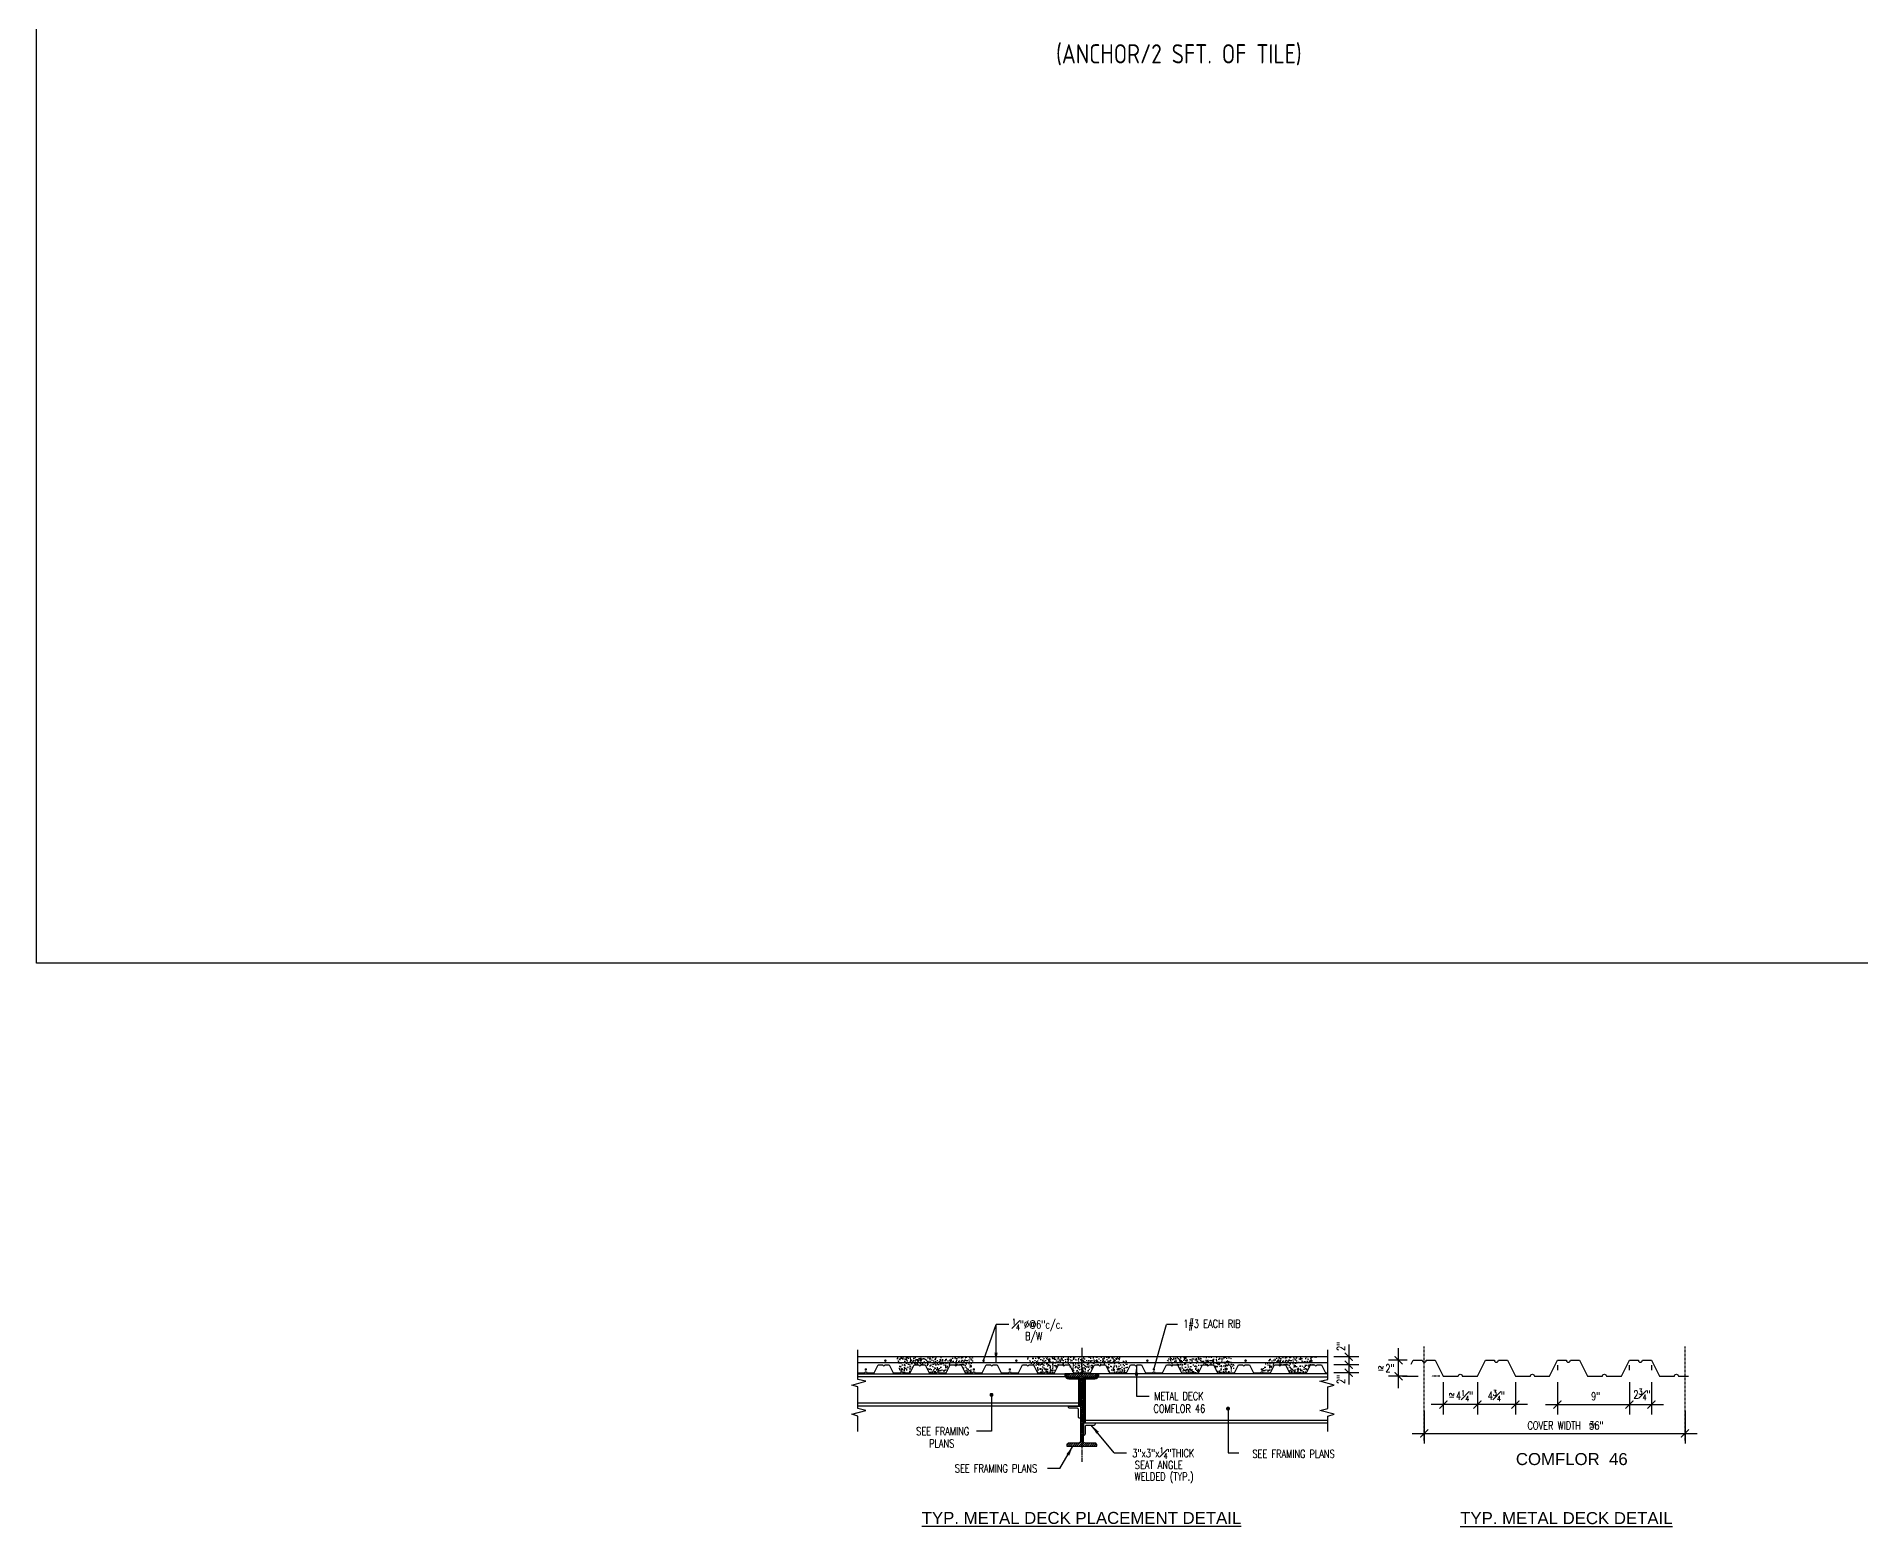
# Model space of a CAD drawing. Header units: inches. Extents: x 62745 to 64469, y 7520 to 8963.
# Drawn here: x 62744.6 to 63200.6, y 7520.4 to 7892.7 of the extents above; entities that cross this region are included whole.
import ezdxf
from ezdxf.enums import TextEntityAlignment as Align

# ---------------------------------------------------------------- set-up
doc = ezdxf.new("R2010")
doc.units = ezdxf.units.IN
doc.header["$MEASUREMENT"] = 0
doc.header["$PDMODE"] = 3
for name, pattern in [('CENTER', [2, 1.25, -0.25, 0.25, -0.25]), ('CENTERX2', [4, 2.5, -0.5, 0.5, -0.5]), ('HIDDEN', [0.375, 0.25, -0.125])]:
    doc.linetypes.add(name, pattern=pattern)
for name, color, linetype in [('A-TEXT-P', 242, 'Continuous'), ('BAR', 4, 'Continuous'), ('CONC', 3, 'Continuous'), ('DIM', 2, 'Continuous'), ('GIRDER', 6, 'HIDDEN'), ('HATCH', 253, 'Continuous'), ('L5', 5, 'Continuous'), ('S-GRID', 8, 'CENTER'), ('TETIL TEX', 4, 'Continuous'), ('WALL', 3, 'Continuous')]:
    doc.layers.add(name, color=color, linetype=linetype)
doc.styles.add('1', font='archquik.shx', dxfattribs={"height": 48})
doc.styles.add('16 scale', font='arial.ttf')
doc.styles.add('ROMANS', font='simplex.shx', dxfattribs={"width": 0.75})
doc.dimstyles.new('1', dxfattribs={"dimtxt": 7, "dimasz": 10, "dimexe": 15, "dimexo": 3, "dimgap": 2, "dimtad": 1, "dimtih": 1, "dimtoh": 1, "dimdec": 4, "dimzin": 0, "dimdsep": 46, "dimlunit": 4, "dimtxsty": 'ROMANS', "dimblk": 'ARCHTICK', "dimcen": 0, "dimdle": 15, "dimclrd": 1, "dimclre": 1, "dimclrt": 2, "dimazin": 0, "dimtfac": 0.75, "dimtdec": 4, "dimtix": 1, "dimtmove": 2, "dimatfit": 3, "dimfxl": 0, "dimfrac": 1, "dimtolj": 1, "dimtzin": 1, "dimarcsym": 0})
doc.dimstyles.new('1-24', dxfattribs={"dimtxt": 2, "dimasz": 2, "dimexe": 2.5, "dimexo": 1.5, "dimgap": 0.75, "dimtad": 1, "dimdec": 6, "dimzin": 3, "dimdsep": 46, "dimlunit": 4, "dimtxsty": 'ROMANS', "dimblk": 'ARCHTICK', "dimcen": 0, "dimdle": 3, "dimclrd": 1, "dimclre": 1, "dimclrt": 2, "dimazin": 0, "dimtfac": 0.75, "dimtdec": 6, "dimtix": 1, "dimtmove": 2, "dimatfit": 3, "dimfxl": 0, "dimfrac": 1, "dimtolj": 1, "dimtzin": 1, "dimarcsym": 0})
pattern_1 = [(50, (10210.7447, -6289.0047), (1.793150457, -0.156880337), [0.1875, -2.0625]), (355, (10210.7447, -6289.0047), (-0.346878334, 1.880480334), [0.15, -1.65]), (100.4514, (10210.8941, -6289.0178), (1.446273454, 1.723598855), [0.159350475, -1.75285528]), (46.1842, (10210.7447, -6288.5047), (2.66810262, -0.41379754), [0.28125, -3.09375]), (96.6356, (10210.967, -6288.5392), (2.33665676, 2.43529468), [0.23902572, -2.6292825]), (351.1842, (10210.7447, -6288.5047), (2.33665486, 2.4352965), [0.225, -2.475]), (21, (10210.9947, -6288.6297), (1.49226763, -1.006547227), [0.1875, -2.0625]), (326, (10210.9947, -6288.6297), (0.60828833, 1.81287511), [0.15, -1.65]), (71.4514, (10211.119, -6288.7136), (2.10055657, 0.80632624), [0.159350475, -1.75285528]), (37.5, (10210.7447, -6289.0047), (0.030399638, 0.8322346346), [0, -1.63, 0, -1.675, 0, -1.65625]), (7.5, (10210.7447, -6289.0047), (0.657673844, 0.98602928), [0, -0.955, 0, -1.5925, 0, -0.63125]), (327.5, (10210.1872, -6289.0047), (1.3345560904, -0.056387179), [0, -0.625, 0, -1.95, 0, -2.5875]), (317.5, (10209.9372, -6289.0047), (1.457965423, 0.250262456), [0, -0.8125, 0, -1.295, 0, -1.8375])]

# ---------------------------------------------------------------- blocks, each defined once
blk = doc.blocks.new('_ARCHTICK')
at = {"color": 0, "linetype": 'ByBlock', "const_width": 0.15}
blk.add_lwpolyline([(-0.5, -0.5), (0.5, 0.5)], dxfattribs=at)
blk = doc.blocks.new('*D1069')
at = {"layer": 'DEFPOINTS', "color": 0, "linetype": 'Continuous', "ltscale": 5, "transparency": 16777216}
for p in [(63104.78, 7557.92), (63114.29, 7557.92), (63104.78, 7550.83)]:
    blk.add_point(p, dxfattribs=at)
at = {"layer": 'GIRDER', "color": 1, "linetype": 'Continuous', "lineweight": -2, "ltscale": 5, "transparency": 16777216}
for p, q in [((63104.78, 7556.42), (63104.78, 7548.33)), ((63114.29, 7556.42), (63114.29, 7548.33)), ((63117.29, 7550.83), (63101.78, 7550.83))]:
    blk.add_line(p, q, dxfattribs=at)
at = {"layer": 'GIRDER', "color": 1, "linetype": 'Continuous', "lineweight": -2, "ltscale": 5, "transparency": 16777216, "xscale": 2, "yscale": 2, "zscale": 2}
for p, rotation in [((63104.78, 7550.83), 180.000000000011), ((63114.29, 7550.83), 1.103117597267556e-11)]:
    blk.add_blockref('_ARCHTICK', p, dxfattribs=dict(at, rotation=rotation))
at = {"layer": 'GIRDER', "color": 2, "linetype": 'Continuous', "ltscale": 5, "transparency": 16777216, "insert": (63109.53, 7553.07), "char_height": 2, "attachment_point": 5, "style": 'ROMANS'}
blk.add_mtext('\\A1;\\A1;4{\\H0.7x;\\S3#4;}"', dxfattribs=at)
blk = doc.blocks.new('*D1070')
at = {"layer": 'DEFPOINTS', "color": 0, "linetype": 'Continuous', "ltscale": 5, "transparency": 16777216}
for p in [(63096.28, 7557.92), (63104.78, 7557.92), (63096.28, 7550.83)]:
    blk.add_point(p, dxfattribs=at)
at = {"layer": 'GIRDER', "color": 1, "linetype": 'Continuous', "lineweight": -2, "ltscale": 5, "transparency": 16777216}
for p, q in [((63096.28, 7556.42), (63096.28, 7548.33)), ((63104.78, 7556.42), (63104.78, 7548.33)), ((63107.78, 7550.83), (63093.28, 7550.83))]:
    blk.add_line(p, q, dxfattribs=at)
at = {"layer": 'GIRDER', "color": 1, "linetype": 'Continuous', "lineweight": -2, "ltscale": 5, "transparency": 16777216, "xscale": 2, "yscale": 2, "zscale": 2, "rotation": 180}
blk.add_blockref('_ARCHTICK', (63096.28, 7550.83), dxfattribs=at)
at = {"layer": 'GIRDER', "color": 1, "linetype": 'Continuous', "lineweight": -2, "ltscale": 5, "transparency": 16777216, "xscale": 2, "yscale": 2, "zscale": 2}
blk.add_blockref('_ARCHTICK', (63104.78, 7550.83), dxfattribs=at)
at = {"layer": 'GIRDER', "color": 2, "linetype": 'Continuous', "ltscale": 5, "transparency": 16777216, "insert": (63101.6, 7553.07), "char_height": 2, "attachment_point": 5, "style": 'ROMANS'}
blk.add_mtext('\\A1;\\A1;4{\\H0.7x;\\S1#4;}"', dxfattribs=at)
blk = doc.blocks.new('*D1071')
at = {"layer": 'DEFPOINTS', "color": 0, "linetype": 'Continuous', "ltscale": 5, "transparency": 16777216}
for p in [(63085.07, 7561.92), (63088.78, 7561.92), (63088.78, 7557.92)]:
    blk.add_point(p, dxfattribs=at)
at = {"layer": 'DIM', "color": 1, "linetype": 'Continuous', "lineweight": -2, "ltscale": 5, "transparency": 16777216}
for p, q in [((63085.07, 7554.92), (63085.07, 7564.92)), ((63087.28, 7561.92), (63082.57, 7561.92)), ((63087.28, 7557.92), (63082.57, 7557.92))]:
    blk.add_line(p, q, dxfattribs=at)
at = {"layer": 'DIM', "color": 1, "linetype": 'Continuous', "lineweight": -2, "ltscale": 5, "transparency": 16777216, "xscale": 2, "yscale": 2, "zscale": 2}
for p, rotation in [((63085.07, 7561.92), 90), ((63085.07, 7557.92), 270)]:
    blk.add_blockref('_ARCHTICK', p, dxfattribs=dict(at, rotation=rotation))
at = {"layer": 'DIM', "color": 2, "linetype": 'Continuous', "ltscale": 5, "transparency": 16777216, "insert": (63082.95, 7559.91), "char_height": 2, "attachment_point": 5, "style": 'ROMANS'}
blk.add_mtext('\\A1;2"', dxfattribs=at)
blk = doc.blocks.new('*D1072')
at = {"layer": 'DEFPOINTS', "color": 0, "linetype": 'Continuous', "ltscale": 5, "transparency": 16777216}
for p in [(63124.78, 7557.92), (63142.78, 7557.92), (63142.78, 7550.83)]:
    blk.add_point(p, dxfattribs=at)
at = {"layer": 'GIRDER', "color": 1, "linetype": 'Continuous', "lineweight": -2, "ltscale": 5, "transparency": 16777216}
for p, q in [((63124.78, 7556.42), (63124.78, 7548.33)), ((63142.78, 7556.42), (63142.78, 7548.33)), ((63121.78, 7550.83), (63145.78, 7550.83))]:
    blk.add_line(p, q, dxfattribs=at)
at = {"layer": 'GIRDER', "color": 1, "linetype": 'Continuous', "lineweight": -2, "ltscale": 5, "transparency": 16777216, "xscale": 2, "yscale": 2, "zscale": 2, "rotation": 180}
blk.add_blockref('_ARCHTICK', (63124.78, 7550.83), dxfattribs=at)
at = {"layer": 'GIRDER', "color": 1, "linetype": 'Continuous', "lineweight": -2, "ltscale": 5, "transparency": 16777216, "xscale": 2, "yscale": 2, "zscale": 2}
blk.add_blockref('_ARCHTICK', (63142.78, 7550.83), dxfattribs=at)
at = {"layer": 'GIRDER', "color": 2, "linetype": 'Continuous', "ltscale": 5, "transparency": 16777216, "insert": (63134.37, 7552.91), "char_height": 2, "attachment_point": 5, "style": 'ROMANS'}
blk.add_mtext('\\A1;9"', dxfattribs=at)
blk = doc.blocks.new('*D1073')
at = {"layer": 'DEFPOINTS', "color": 0, "linetype": 'Continuous', "ltscale": 5, "transparency": 16777216}
for p in [(63091.53, 7550.74), (63156.69, 7550.74), (63156.69, 7543.64)]:
    blk.add_point(p, dxfattribs=at)
at = {"layer": 'GIRDER', "color": 1, "linetype": 'Continuous', "lineweight": -2, "ltscale": 5, "transparency": 16777216}
for p, q in [((63091.53, 7549.24), (63091.53, 7541.14)), ((63156.69, 7549.24), (63156.69, 7541.14)), ((63088.53, 7543.64), (63159.69, 7543.64))]:
    blk.add_line(p, q, dxfattribs=at)
at = {"layer": 'GIRDER', "color": 1, "linetype": 'Continuous', "lineweight": -2, "ltscale": 5, "transparency": 16777216, "xscale": 2, "yscale": 2, "zscale": 2, "rotation": 180}
blk.add_blockref('_ARCHTICK', (63091.53, 7543.64), dxfattribs=at)
at = {"layer": 'GIRDER', "color": 1, "linetype": 'Continuous', "lineweight": -2, "ltscale": 5, "transparency": 16777216, "xscale": 2, "yscale": 2, "zscale": 2}
blk.add_blockref('_ARCHTICK', (63156.69, 7543.64), dxfattribs=at)
at = {"layer": 'GIRDER', "color": 2, "linetype": 'Continuous', "ltscale": 5, "transparency": 16777216, "insert": (63125.28, 7545.61), "char_height": 2, "attachment_point": 5, "style": 'ROMANS'}
blk.add_mtext('\\A1;   COVER WIDTH  36"', dxfattribs=at)
blk = doc.blocks.new('*D1074')
at = {"layer": 'DEFPOINTS', "color": 0, "linetype": 'Continuous', "ltscale": 5, "transparency": 16777216}
for p in [(63142.78, 7557.92), (63148.28, 7557.92), (63148.28, 7550.83)]:
    blk.add_point(p, dxfattribs=at)
at = {"layer": 'GIRDER', "color": 1, "linetype": 'Continuous', "lineweight": -2, "ltscale": 5, "transparency": 16777216}
for p, q in [((63142.78, 7556.42), (63142.78, 7548.33)), ((63148.28, 7556.42), (63148.28, 7548.33)), ((63139.78, 7550.83), (63151.28, 7550.83))]:
    blk.add_line(p, q, dxfattribs=at)
at = {"layer": 'GIRDER', "color": 1, "linetype": 'Continuous', "lineweight": -2, "ltscale": 5, "transparency": 16777216, "xscale": 2, "yscale": 2, "zscale": 2, "rotation": 180}
blk.add_blockref('_ARCHTICK', (63142.78, 7550.83), dxfattribs=at)
at = {"layer": 'GIRDER', "color": 1, "linetype": 'Continuous', "lineweight": -2, "ltscale": 5, "transparency": 16777216, "xscale": 2, "yscale": 2, "zscale": 2}
blk.add_blockref('_ARCHTICK', (63148.28, 7550.83), dxfattribs=at)
at = {"layer": 'GIRDER', "color": 2, "linetype": 'Continuous', "ltscale": 5, "transparency": 16777216, "insert": (63145.93, 7553.35), "char_height": 2, "attachment_point": 5, "style": 'ROMANS'}
blk.add_mtext('\\A1;\\A1;2{\\H0.7x;\\S3#4;}"', dxfattribs=at)
blk = doc.blocks.new('*D1067')
at = {"layer": 'DEFPOINTS', "color": 0, "transparency": 16777216}
for p in [(63067.41, 7562.82), (63067.41, 7560.82), (63072.64, 7560.82)]:
    blk.add_point(p, dxfattribs=at)
at = {"layer": 'WALL', "color": 1, "lineweight": -2, "transparency": 16777216}
for p, q in [((63072.64, 7565.82), (63072.64, 7557.82)), ((63068.91, 7562.82), (63075.14, 7562.82)), ((63068.91, 7560.82), (63075.14, 7560.82))]:
    blk.add_line(p, q, dxfattribs=at)
at = {"layer": 'WALL', "color": 1, "lineweight": -2, "transparency": 16777216, "xscale": 2, "yscale": 2, "zscale": 2}
for p, rotation in [((63072.64, 7562.82), 90), ((63072.64, 7560.82), 270)]:
    blk.add_blockref('_ARCHTICK', p, dxfattribs=dict(at, rotation=rotation))
at = {"layer": 'WALL', "color": 2, "transparency": 16777216, "insert": (63070.7, 7565.39), "char_height": 2, "attachment_point": 5, "rotation": 90, "style": 'ROMANS'}
blk.add_mtext('\\A1;2"', dxfattribs=at)
blk = doc.blocks.new('*D1068')
at = {"layer": 'DEFPOINTS', "color": 0, "transparency": 16777216}
for p in [(63067.41, 7560.82), (63067.41, 7558.82), (63072.64, 7558.82)]:
    blk.add_point(p, dxfattribs=at)
at = {"layer": 'WALL', "color": 1, "lineweight": -2, "transparency": 16777216}
for p, q in [((63068.91, 7560.82), (63075.14, 7560.82)), ((63072.64, 7563.82), (63072.64, 7555.82)), ((63068.91, 7558.82), (63075.14, 7558.82))]:
    blk.add_line(p, q, dxfattribs=at)
at = {"layer": 'WALL', "color": 1, "lineweight": -2, "transparency": 16777216, "xscale": 2, "yscale": 2, "zscale": 2}
for p, rotation in [((63072.64, 7560.82), 90), ((63072.64, 7558.82), 270)]:
    blk.add_blockref('_ARCHTICK', p, dxfattribs=dict(at, rotation=rotation))
at = {"layer": 'WALL', "color": 2, "transparency": 16777216, "insert": (63070.7, 7557.15), "char_height": 2, "attachment_point": 5, "rotation": 90, "style": 'ROMANS'}
blk.add_mtext('\\A1;2"', dxfattribs=at)

msp = doc.modelspace()

# ---------------------------------------------------------------- hatches: boundary and pattern name
at = {"layer": 'CONC', "linetype": 'Continuous', "ltscale": 5}
h = msp.add_hatch(dxfattribs=at)
h.set_pattern_fill('AR-CONC', color=2, scale=0.25, style=0)
h.set_pattern_definition(pattern_1)
h.paths.add_polyline_path([(62978.59673059, 7561.34044123), (62978.70390546, 7562.81609015), (62959.3190812, 7562.81609015), (62959.76172944, 7561.34044123)])
h.paths.add_polyline_path([(62973.3303904, 7561.81781781, -1), (62973.0178904, 7561.81781781, -1)], flags=16)
h.paths.add_polyline_path([(62965.14238631, 7561.81781781, -1), (62964.82988631, 7561.81781781, -1)], flags=16)
h.paths.add_polyline_path([(62959.76172944, 7561.34044123), (62960.51895532, 7558.81609015), (62960.67215678, 7558.81609015, -1), (62961.17215678, 7558.81609015), (62963.04715678, 7558.81609015), (62964.04715678, 7560.81609015), (62965.17215678, 7560.81609015, 1), (62965.67215678, 7560.81609015), (62966.79715678, 7560.81609015), (62967.79715678, 7558.81609015), (62969.67215678, 7558.81609015, -1), (62970.17215678, 7558.81609015), (62972.04715678, 7558.81609015), (62973.04715678, 7560.81609015), (62974.17215678, 7560.81609015, 1), (62974.67215678, 7560.81609015), (62975.79715678, 7560.81609015), (62976.79715678, 7558.81609015), (62978.41338955, 7558.81609015), (62978.59673059, 7561.34044123)])
h.paths.add_polyline_path([(62969.76590678, 7559.62566527, -1), (62970.07840678, 7559.62566527, -1)], flags=16)
h = msp.add_hatch(dxfattribs=at)
h.set_pattern_fill('AR-CONC', color=2, scale=0.25, style=0)
h.set_pattern_definition(pattern_1)
h.paths.add_polyline_path([(63005.92215678, 7562.81609015), (62992.03326151, 7562.81609015), (62992.03025934, 7562.49707989), (62992.35296516, 7561.85411646), (62993.03106661, 7561.52129521), (62993.02897477, 7561.34044123), (63005.92215678, 7561.34044123), (63005.92215678, 7561.66156781, -0.4142135624), (63005.76590678, 7561.81781781, -0.4142135624), (63005.92215678, 7561.97406781)])
h.paths.add_polyline_path([(62997.89040268, 7561.81781781, -1), (62997.57790268, 7561.81781781, -1)], flags=16)
h.paths.add_polyline_path([(63000.04715678, 7560.81608915), (63001.17215678, 7560.81608915, 1), (63001.67215678, 7560.81608915), (63002.79715678, 7560.81608915), (63003.79715678, 7558.81608915), (63005.67215678, 7558.81608915, -0.4142135624), (63005.92215678, 7559.06608915), (63005.92215678, 7559.46941527, -0.4142135624), (63005.76590678, 7559.62566527, -0.4142135624), (63005.92215678, 7559.78191527), (63005.92215678, 7561.34044123), (62993.02897477, 7561.34044123), (62993.02723411, 7561.18995036), (62993.34578218, 7560.87326611), (62993.34857046, 7560.81608915), (62993.79715678, 7560.81608915), (62994.04715678, 7560.31608915), (62994.79715678, 7558.81608915), (62996.67215678, 7558.81608915, -1), (62997.17215678, 7558.81608915), (62999.04715678, 7558.81608915)])
h.paths.add_polyline_path([(62997.07840678, 7559.62566527, -1), (62996.76590678, 7559.62566527, -1)], flags=16)
h.paths.add_polyline_path([(63009.04715678, 7560.81608915), (63010.17215678, 7560.81608915, 1), (63010.67215678, 7560.81608915), (63011.79715678, 7560.81608915), (63012.79715678, 7558.81608915), (63014.67215678, 7558.81608915, -1), (63015.17215678, 7558.81608915), (63017.04715678, 7558.81608915), (63017.55992086, 7559.84161731), (63017.5249906, 7560.15579739), (63017.26507084, 7560.83103313), (63017.26507084, 7561.34044123), (63005.92215678, 7561.34044123), (63005.92215678, 7559.78191527, -0.4142135624), (63006.07840678, 7559.62566527, -0.4142135624), (63005.92215678, 7559.46941527), (63005.92215678, 7559.06608915, -0.4142135624), (63006.17215678, 7558.81608915), (63008.04715678, 7558.81608915)])
h.paths.add_polyline_path([(63014.76590678, 7559.62566527, -1), (63015.07840678, 7559.62566527, -1)], flags=16)
h.paths.add_polyline_path([(63015.91355308, 7562.44119747), (63016.17347284, 7562.70090593), (63016.40401418, 7562.81609015), (63005.92215678, 7562.81609015), (63005.92215678, 7561.97406781, -0.4142135624), (63006.07840678, 7561.81781781, -0.4142135624), (63005.92215678, 7561.66156781), (63005.92215678, 7561.34044123), (63017.26507084, 7561.34044123), (63017.26507084, 7561.35043445), (63017.05715128, 7561.81790654), (63016.3813924, 7561.86985135), (63015.96555328, 7561.97372538)])
h.paths.add_polyline_path([(63013.95391087, 7561.81781781, -1), (63014.26641087, 7561.81781781, -1)], flags=16)
h = msp.add_hatch(dxfattribs=at)
h.set_pattern_fill('AR-CONC', color=2, scale=0.25, style=0)
h.set_pattern_definition(pattern_1)
h.paths.add_polyline_path([(63043.57920447, 7561.61828315), (63043.26506366, 7561.6831089), (63043.37859744, 7562.34321812), (63043.12493395, 7562.71603246), (63043.13440173, 7562.81609015), (63027.59919578, 7562.81609015), (63027.88312057, 7562.56336368), (63027.06551105, 7561.91001799), (63027.72428053, 7561.70046543), (63027.08314237, 7561.19976788), (63027.31882273, 7560.81608915), (63028.17215678, 7560.81608915, 1), (63028.67215678, 7560.81608915), (63029.79715678, 7560.81608915), (63030.79715678, 7558.81608915), (63032.67215678, 7558.81608915, -1), (63033.17215678, 7558.81608915), (63035.04715678, 7558.81608915), (63036.04715678, 7560.81608915), (63037.17215678, 7560.81608915, 1), (63037.67215678, 7560.81608915), (63038.79715678, 7560.81608915), (63039.79715678, 7558.81608915), (63041.67215678, 7558.81608915, -1), (63042.17215678, 7558.81608915), (63042.74780286, 7558.81608915), (63042.81352857, 7559.13015641), (63043.47376864, 7559.01151452), (63044.15776089, 7559.22509486), (63044.20523815, 7559.52884179), (63044.04940005, 7560.53427248)])
h = msp.add_hatch(dxfattribs=at)
h.set_pattern_fill('AR-CONC', color=2, scale=0.25, style=0)
h.set_pattern_definition([(50, (10291.7447, -6289.0047), (1.793150457, -0.156880337), [0.1875, -2.0625]), (355, (10291.7447, -6289.0047), (-0.346878334, 1.880480334), [0.15, -1.65]), (100.4514, (10291.8941, -6289.0178), (1.446273454, 1.723598855), [0.159350475, -1.75285528]), (46.1842, (10291.7447, -6288.5047), (2.66810262, -0.41379754), [0.28125, -3.09375]), (96.6356, (10291.967, -6288.5392), (2.33665676, 2.43529468), [0.23902572, -2.6292825]), (351.1842, (10291.7447, -6288.5047), (2.33665486, 2.4352965), [0.225, -2.475]), (21, (10291.9947, -6288.6297), (1.49226763, -1.006547227), [0.1875, -2.0625]), (326, (10291.9947, -6288.6297), (0.60828833, 1.81287511), [0.15, -1.65]), (71.4514, (10292.119, -6288.7136), (2.10055657, 0.80632624), [0.159350475, -1.75285528]), (37.5, (10291.7447, -6289.0047), (0.030399638, 0.8322346346), [0, -1.63, 0, -1.675, 0, -1.65625]), (7.5, (10291.7447, -6289.0047), (0.657673844, 0.98602928), [0, -0.955, 0, -1.5925, 0, -0.63125]), (327.5, (10291.1872, -6289.0047), (1.3345560904, -0.056387179), [0, -0.625, 0, -1.95, 0, -2.5875]), (317.5, (10290.9372, -6289.0047), (1.457965423, 0.250262456), [0, -0.8125, 0, -1.295, 0, -1.8375])])
h.paths.add_polyline_path([(63052.32724457, 7561.34044123), (63052.26747938, 7561.14097102), (63051.94001352, 7561.09027376), (63051.68001251, 7560.72399345), (63051.36175502, 7560.65486366), (63050.84053425, 7559.93588574), (63051.24665041, 7559.36719066), (63051.35092617, 7558.81608915), (63053.04715678, 7558.81608915), (63054.04715678, 7560.81608915), (63055.17215678, 7560.81608915, 1), (63055.67215678, 7560.81608915), (63056.79715678, 7560.81608915), (63057.79715678, 7558.81608915), (63059.67215678, 7558.81608915, -1), (63060.17215678, 7558.81608915), (63062.04715678, 7558.81608915), (63063.04715678, 7560.81608915), (63063.78065242, 7560.81608915), (63063.7541074, 7560.95638059), (63063.47984227, 7561.34044123)])
h.paths.add_polyline_path([(63060.07840678, 7559.62566527, -1), (63059.76590678, 7559.62566527, -1)], flags=16)
h.paths.add_polyline_path([(63053.51594166, 7562.81609015), (63053.38830041, 7562.33928834), (63053.06543874, 7562.28859108), (63052.48428231, 7561.86456486), (63052.32724457, 7561.34044123), (63063.47984227, 7561.34044123), (63063.34799124, 7561.52507567), (63063.86921202, 7562.24405359), (63064.18746951, 7562.31318338), (63064.44747052, 7562.67946368), (63064.77493638, 7562.73016094), (63064.80068245, 7562.81609015)])
h.paths.add_polyline_path([(63062.5183945, 7561.81781781, 1), (63062.2058945, 7561.81781781, 1)], flags=16)
h.paths.add_polyline_path([(63054.3303904, 7561.81781781, -1), (63054.0178904, 7561.81781781, -1)], flags=16)
at = {"layer": 'HATCH', "linetype": 'Continuous', "ltscale": 5}
h = msp.add_hatch(dxfattribs=at)
h.set_pattern_fill('_USER', color=256, scale=0.375, angle=45, style=0, pattern_type=0)
h.set_pattern_definition([(45, (10210.7447, -6289.00473), (-0.265165043, 0.265165043), [])])
edge = h.paths.add_edge_path()
edge.add_arc((63006.79715678, 7541.72004164), 0.5, 180, 270, ccw=False)
edge.add_line((63006.29715678, 7541.72004164), (63006.29715678, 7557.30213667))
edge.add_arc((63006.79715678, 7557.30213667), 0.5, 90, 180, ccw=False)
edge.add_line((63006.79715678, 7557.80213667), (63009.18715678, 7557.80213667))
edge.add_arc((63009.18715678, 7558.30213667), 0.5, 270, 360)
edge.add_line((63009.68715678, 7558.30213667), (63009.68715678, 7558.56608915))
edge.add_line((63009.68715678, 7558.56608915), (63002.15715678, 7558.56608915))
edge.add_line((63002.15715678, 7558.56608915), (63002.15715678, 7558.30213667))
edge.add_arc((63002.65715678, 7558.30213667), 0.5, 180, 270)
edge.add_line((63002.65715678, 7557.80213667), (63005.04715678, 7557.80213667))
edge.add_arc((63005.04715678, 7557.30213667), 0.5, 0, 90, ccw=False)
edge.add_line((63005.54715678, 7557.30213667), (63005.54715678, 7541.72004164))
edge.add_arc((63005.04715678, 7541.72004164), 0.5, -90, 0, ccw=False)
edge.add_line((63005.04715678, 7541.22004164), (63002.65715678, 7541.22004164))
edge.add_arc((63002.65715678, 7540.72004164), 0.5, 90, 179.9999999994)
edge.add_line((63002.15715678, 7540.72004164), (63002.15715678, 7540.45608915))
edge.add_line((63002.15715678, 7540.45608915), (63009.68715678, 7540.45608915))
edge.add_line((63009.68715678, 7540.45608915), (63009.68715678, 7540.72004164))
edge.add_arc((63009.18715678, 7540.72004164), 0.5, 0, 90)
edge.add_line((63009.18715678, 7541.22004164), (63006.79715678, 7541.22004164))

# ---------------------------------------------------------------- linework, layer by layer
at = {"layer": 'BAR', "linetype": 'Continuous', "ltscale": 5}
msp.add_line((62949.9619299, 7561.34044123), (63067.40945773, 7561.34044123), dxfattribs=at)
at = {"layer": 'BAR', "linetype": 'Continuous', "ltscale": 5, "const_width": 0.3125}
for points in [[(62951.76590678, 7559.62566527, 1), (62952.07840678, 7559.62566527, 1)], [(62956.64188222, 7561.81781781, 1), (62956.95438222, 7561.81781781, 1)], [(62960.76590678, 7559.62566527, 1), (62961.07840678, 7559.62566527, 1)], [(62964.82988631, 7561.81781781, 1), (62965.14238631, 7561.81781781, 1)], [(62969.76590678, 7559.62566527, 1), (62970.07840678, 7559.62566527, 1)], [(62973.0178904, 7561.81781781, 1), (62973.3303904, 7561.81781781, 1)], [(62978.76590678, 7559.62566527, 1), (62979.07840678, 7559.62566527, 1)], [(62981.2058945, 7561.81781781, 1), (62981.5183945, 7561.81781781, 1)], [(62987.76590678, 7559.62566527, 1), (62988.07840678, 7559.62566527, 1)], [(62989.39389859, 7561.81781781, 1), (62989.70639859, 7561.81781781, 1)], [(62996.76590678, 7559.62566527, 1), (62997.07840678, 7559.62566527, 1)], [(62997.57790268, 7561.81781781, 1), (62997.89040268, 7561.81781781, 1)], [(63005.76590678, 7561.81781781, 1), (63006.07840678, 7561.81781781, 1)], [(63005.76590678, 7559.62566527, 1), (63006.07840678, 7559.62566527, 1)], [(63013.95391087, 7561.81781781, 1), (63014.26641087, 7561.81781781, 1)], [(63014.76590678, 7559.62566527, 1), (63015.07840678, 7559.62566527, 1)], [(63022.13791496, 7561.81781781, 1), (63022.45041496, 7561.81781781, 1)], [(63023.76590678, 7559.62566527, 1), (63024.07840678, 7559.62566527, 1)], [(63030.32591906, 7561.81781781, 1), (63030.63841906, 7561.81781781, 1)], [(63032.76590678, 7559.62566527, 1), (63033.07840678, 7559.62566527, 1)], [(63038.51392315, 7561.81781781, 1), (63038.82642315, 7561.81781781, 1)], [(63041.76590678, 7559.62566527, 1), (63042.07840678, 7559.62566527, 1)], [(63046.70192725, 7561.81781781, 1), (63047.01442725, 7561.81781781, 1)], [(63050.76590678, 7559.62566527, 1), (63051.07840678, 7559.62566527, 1)], [(63054.88993134, 7561.81781781, 1), (63055.20243134, 7561.81781781, 1)], [(63059.76590678, 7559.62566527, 1), (63060.07840678, 7559.62566527, 1)], [(63063.07793543, 7561.81781781, 1), (63063.39043543, 7561.81781781, 1)]]:
    msp.add_lwpolyline(points, format="xyb", close=True, dxfattribs=at)
at = {"layer": 'CONC', "linetype": 'Continuous', "ltscale": 5}
msp.add_line((62949.9619299, 7562.81609015), (63067.40945773, 7562.81609015), dxfattribs=at)
at = {"layer": 'DEFPOINTS'}
msp.add_lwpolyline([(62744.62060673, 8962.79373578), (64469.32100987, 8962.79373578), (64469.32100987, 7661.12349063), (62744.62060673, 7661.12349063)], close=True, dxfattribs=at)
at = {"layer": 'GIRDER', "color": 1, "linetype": 'Continuous', "ltscale": 5}
for p, q in [((62981.3621445, 7561.81781781), (62984.46712489, 7570.84521342)), ((62984.46712489, 7561.34044123), (62984.46712489, 7570.84521342)), ((62987.70834019, 7570.84521342), (62984.46712489, 7570.84521342)), ((63023.92215678, 7559.62566527), (63027.09237932, 7570.84521342)), ((63029.82271948, 7570.84521342), (63027.09237932, 7570.84521342)), ((63019.57076198, 7560.58452794), (63019.57076198, 7552.93614146)), ((63124.77995064, 7560.67514269), (63124.77995064, 7559.44349279)), ((63142.74151982, 7560.67514269), (63142.74151982, 7559.44349279)), ((63148.27995064, 7560.67514269), (63148.27995064, 7559.44349279)), ((62983.33990619, 7553.26442036), (62983.33990619, 7544.23367739)), ((63019.57076198, 7552.93614146), (63022.7765382, 7552.93614146)), ((63042.46832176, 7549.8426996), (63042.46832176, 7538.75220763)), ((62983.33990619, 7544.23367739), (62979.6281504, 7544.23367739)), ((63013.98889257, 7538.75220763), (63008.26802906, 7545.72608915)), ((63000.43801728, 7534.85164864), (63003.67374252, 7540.45608915)), ((63013.98889257, 7538.75220763), (63017.0695575, 7538.75220763)), ((63042.46832176, 7538.75220763), (63045.19866191, 7538.75220763)), ((63000.43801728, 7534.85164864), (62997.31282793, 7534.85164864))]:
    msp.add_line(p, q, dxfattribs=at)
at = {"layer": 'GIRDER', "color": 1, "linetype": 'CENTERX2', "ltscale": 0.25}
for p, q in [((63091.52995064, 7541.83011078), (63091.52995064, 7565.37723042)), ((63156.69498893, 7541.83011078), (63156.69498893, 7565.37723042)), ((63086.1005988, 7557.92374279), (63089.96673988, 7557.92374279)), ((63095.44543232, 7557.92374279), (63093.39181461, 7557.92374279))]:
    msp.add_line(p, q, dxfattribs=at)
at = {"layer": 'GIRDER', "color": 3, "linetype": 'Continuous', "ltscale": 5}
for p, q in [((63002.08596696, 7557.81608915), (62949.9619299, 7557.81608915)), ((63009.7583466, 7557.81608915), (63067.40945773, 7557.81608915)), ((63005.29715678, 7551.20608915), (62949.9619299, 7551.20608915)), ((63006.54715678, 7546.97608915), (63067.40945773, 7546.97608915))]:
    msp.add_line(p, q, dxfattribs=at)
at = {"layer": 'GIRDER', "color": 1, "linetype": 'Continuous', "ltscale": 5}
for points in [[(62984.46712489, 7561.34044123, 0, 0.8, 0), (62984.46712489, 7563.84044123, 0.8, 0.8, 0)], [(63019.57076198, 7560.58452794, 0, 0.8, 0), (63019.57076198, 7558.08452794, 0.8, 0.8, 0)], [(63008.26802906, 7545.72608915, 0, 0.8, 0), (63009.86654705, 7543.80391845, 0.8, 0.8, 0)], [(63003.67374252, 7540.45608915, 0, 0.8, 0), (63002.42374252, 7538.29102564, 0.8, 0.8, 0)]]:
    msp.add_lwpolyline(points, format="xyseb", dxfattribs=at)
at = {"layer": 'GIRDER', "linetype": 'Continuous', "ltscale": 0.4}
msp.add_lwpolyline([(63088.27995064, 7560.92374279), (63088.77995064, 7561.92374279), (63091.02995064, 7561.92374279, 1), (63092.02995064, 7561.92374279), (63094.27995064, 7561.92374279), (63096.27995064, 7557.92374279), (63100.02995064, 7557.92374279, -1), (63101.02995064, 7557.92374279), (63104.77995064, 7557.92374279), (63106.77995064, 7561.92374279), (63109.02995064, 7561.92374279, 1), (63110.02995064, 7561.92374279), (63112.27995064, 7561.92374279), (63114.27995064, 7557.92374279), (63118.02995064, 7557.92374279, -1), (63119.02995064, 7557.92374279), (63122.77995064, 7557.92374279), (63124.77995064, 7561.92374279), (63127.02995064, 7561.92374279, 1), (63128.02995064, 7561.92374279), (63130.27995064, 7561.92374279), (63132.27995064, 7557.92374279), (63136.02995064, 7557.92374279, -1), (63137.02995064, 7557.92374279), (63140.77995064, 7557.92374279), (63142.77995064, 7561.92374279), (63145.02995064, 7561.92374279, 1), (63146.02995064, 7561.92374279), (63148.27995064, 7561.92374279), (63150.27995064, 7557.92374279), (63154.02995064, 7557.92374279, -1), (63155.02995064, 7557.92374279), (63157.59430779, 7557.92374279)], format="xyb", dxfattribs=at)
at = {"layer": 'GIRDER', "color": 3, "linetype": 'Continuous', "ltscale": 5}
for points in [[(62949.9619299, 7558.56608915), (63001.90715678, 7558.56608915)], [(63067.40945773, 7558.56608915), (63009.93715678, 7558.56608915)], [(63005.54715678, 7550.45608915), (62949.9619299, 7550.45608915)], [(63067.40945773, 7546.22608915), (63006.29715678, 7546.22608915)], [(63017.92215678, 7546.22608915), (63016.42215678, 7546.22608915)]]:
    msp.add_lwpolyline(points, dxfattribs=at)
for points in [[(63001.65715678, 7558.56608915), (63001.65715678, 7558.30213667, 0.4142135624), (63002.65715678, 7557.30213667), (63005.04715678, 7557.30213667), (63005.04715678, 7550.45608915)], [(63001.90715678, 7558.56608915), (63001.90715678, 7558.30213667, 0.4142135624), (63002.65715678, 7557.55213667), (63005.04715678, 7557.55213667, -0.4142135624), (63005.29715678, 7557.30213667), (63005.29715678, 7550.45608915)], [(63006.54715678, 7546.22608915), (63006.54715678, 7557.30213667, -0.4142135624), (63006.79715678, 7557.55213667), (63009.18715678, 7557.55213667, 0.4142135624), (63009.93715678, 7558.30213667), (63009.93715678, 7558.56608915)], [(63006.79715678, 7546.22608915), (63006.79715678, 7557.30213667), (63009.18715678, 7557.30213667, 0.4142135624), (63010.18715678, 7558.30213667), (63010.18715678, 7558.56608915)], [(63002.54715678, 7550.45608915), (63005.54715678, 7550.45608915), (63005.54715678, 7547.45608915), (63005.34715678, 7547.45608915, -0.4142135624), (63005.04715678, 7547.75608915), (63005.04715678, 7549.65608915, 0.4142135624), (63004.74715678, 7549.95608915), (63002.84715678, 7549.95608915, -0.4142135624), (63002.54715678, 7550.25608915), (63002.54715678, 7550.45608915)], [(63009.29715678, 7546.22608915), (63006.29715678, 7546.22608915), (63006.29715678, 7543.22608915), (63006.49715678, 7543.22608915, 0.4142135624), (63006.79715678, 7543.52608915), (63006.79715678, 7545.42608915, -0.4142135624), (63007.09715678, 7545.72608915), (63008.99715678, 7545.72608915, 0.4142135624), (63009.29715678, 7546.02608915), (63009.29715678, 7546.22608915)]]:
    msp.add_lwpolyline(points, format="xyb", dxfattribs=at)
at = {"layer": 'GIRDER', "color": 4, "linetype": 'Continuous', "ltscale": 5}
msp.add_lwpolyline([(63006.79715678, 7541.22004164, -0.4142135624), (63006.29715678, 7541.72004164), (63006.29715678, 7557.30213667, -0.4142135624), (63006.79715678, 7557.80213667), (63009.18715678, 7557.80213667, 0.4142135624), (63009.68715678, 7558.30213667), (63009.68715678, 7558.56608915), (63002.15715678, 7558.56608915), (63002.15715678, 7558.30213667, 0.4142135624), (63002.65715678, 7557.80213667), (63005.04715678, 7557.80213667, -0.4142135624), (63005.54715678, 7557.30213667), (63005.54715678, 7541.72004164, -0.4142135624), (63005.04715678, 7541.22004164), (63002.65715678, 7541.22004164, 0.4142135624), (63002.15715678, 7540.72004164), (63002.15715678, 7540.45608915), (63009.68715678, 7540.45608915), (63009.68715678, 7540.72004164, 0.4142135624), (63009.18715678, 7541.22004164)], format="xyb", close=True, dxfattribs=at)
at = {"layer": 'GIRDER', "color": 1, "linetype": 'Continuous', "ltscale": 5, "const_width": 0.5}
for points in [[(62983.08990619, 7553.26442036, 1), (62983.58990619, 7553.26442036, 1)], [(63042.21832176, 7549.8426996, 1), (63042.71832176, 7549.8426996, 1)]]:
    msp.add_lwpolyline(points, format="xyb", close=True, dxfattribs=at)
at = {"layer": 'L5'}
msp.add_lwpolyline([(62949.9619299, 7558.81609015), (62951.67215678, 7558.81609015, -1), (62952.17215678, 7558.81609015), (62954.04715678, 7558.81609015), (62955.04715678, 7560.81609015), (62956.17215678, 7560.81609015, 1), (62956.67215678, 7560.81609015), (62957.79715678, 7560.81609015), (62958.79715678, 7558.81609015), (62960.67215678, 7558.81609015, -1), (62961.17215678, 7558.81609015), (62963.04715678, 7558.81609015), (62964.04715678, 7560.81609015), (62965.17215678, 7560.81609015, 1), (62965.67215678, 7560.81609015), (62966.79715678, 7560.81609015), (62967.79715678, 7558.81609015), (62969.67215678, 7558.81609015, -1), (62970.17215678, 7558.81609015), (62972.04715678, 7558.81609015), (62973.04715678, 7560.81609015), (62974.17215678, 7560.81609015, 1), (62974.67215678, 7560.81609015), (62975.79715678, 7560.81609015), (62976.79715678, 7558.81609015), (62978.67215678, 7558.81609015, -1), (62979.17215678, 7558.81609015), (62981.04715678, 7558.81609015), (62982.04715678, 7560.81609015), (62983.17215678, 7560.81609015, 1), (62983.67215678, 7560.81609015), (62984.79715678, 7560.81609015), (62985.79715678, 7558.81609015), (62987.67215678, 7558.81609015, -1), (62988.17215678, 7558.81609015), (62990.04715678, 7558.81609015), (62991.04715678, 7560.81609015), (62992.17215678, 7560.81609015, 1), (62992.67215678, 7560.81609015), (62993.79715678, 7560.81609015), (62994.79715678, 7558.81609015), (62996.67215678, 7558.81609015, -1), (62997.17215678, 7558.81609015), (62999.04715678, 7558.81609015), (63000.04715678, 7560.81609015), (63001.17215678, 7560.81609015, 1), (63001.67215678, 7560.81609015), (63002.79715678, 7560.81609015), (63003.79715678, 7558.81609015), (63005.67215678, 7558.81609015, -1), (63006.17215678, 7558.81609015), (63008.04715678, 7558.81609015), (63009.04715678, 7560.81609015), (63010.17215678, 7560.81609015, 1), (63010.67215678, 7560.81609015), (63011.79715678, 7560.81609015), (63012.79715678, 7558.81609015), (63014.67215678, 7558.81609015, -1), (63015.17215678, 7558.81609015), (63017.04715678, 7558.81609015), (63018.04715678, 7560.81609015), (63019.17215678, 7560.81609015, 1), (63019.67215678, 7560.81609015), (63020.79715678, 7560.81609015), (63021.79715678, 7558.81609015), (63023.67215678, 7558.81609015, -1), (63024.17215678, 7558.81609015), (63026.04715678, 7558.81609015), (63027.04715678, 7560.81609015), (63028.17215678, 7560.81609015, 1), (63028.67215678, 7560.81609015), (63029.79715678, 7560.81609015), (63030.79715678, 7558.81609015), (63032.67215678, 7558.81609015, -1), (63033.17215678, 7558.81609015), (63035.04715678, 7558.81609015), (63036.04715678, 7560.81609015), (63037.17215678, 7560.81609015, 1), (63037.67215678, 7560.81609015), (63038.79715678, 7560.81609015), (63039.79715678, 7558.81609015), (63041.67215678, 7558.81609015, -1), (63042.17215678, 7558.81609015), (63044.04715678, 7558.81609015), (63045.04715678, 7560.81609015), (63046.17215678, 7560.81609015, 1), (63046.67215678, 7560.81609015), (63047.79715678, 7560.81609015), (63048.79715678, 7558.81609015), (63050.67215678, 7558.81609015, -1), (63051.17215678, 7558.81609015), (63053.04715678, 7558.81609015), (63054.04715678, 7560.81609015), (63055.17215678, 7560.81609015, 1), (63055.67215678, 7560.81609015), (63056.79715678, 7560.81609015), (63057.79715678, 7558.81609015), (63059.67215678, 7558.81609015, -1), (63060.17215678, 7558.81609015), (63062.04715678, 7558.81609015), (63063.04715678, 7560.81609015), (63064.17215678, 7560.81609015, 1), (63064.67215678, 7560.81609015), (63065.79715678, 7560.81609015), (63066.79715678, 7558.81609015), (63067.40945773, 7558.81609015)], format="xyb", dxfattribs=at)
at = {"layer": 'S-GRID', "color": 1, "linetype": 'CENTER', "ltscale": 0.25}
msp.add_line((63005.92215678, 7565.01216071), (63005.92215678, 7536.48398314), dxfattribs=at)
at = {"layer": 'WALL'}
for p, q in [((63002.15715678, 7558.56608915), (63001.65715678, 7558.56608915)), ((63009.93715678, 7558.56608915), (63009.68715678, 7558.56608915))]:
    msp.add_line(p, q, dxfattribs=at)
at = {"layer": 'WALL', "color": 1}
for points in [[(62949.9619299, 7544.15556458), (62949.9619299, 7547.96274628), (62948.39735729, 7548.41850684), (62951.91964574, 7549.40227914), (62949.9619299, 7549.84471364), (62949.9619299, 7555.26957111), (62948.39735729, 7555.72533168), (62951.91964574, 7556.70910397), (62949.9619299, 7557.15153847), (62949.9619299, 7564.50307687)], [(63067.40945773, 7544.15556458), (63067.40945773, 7547.96274628), (63068.97403034, 7548.41850684), (63065.45174189, 7549.40227914), (63067.40945773, 7549.84471364), (63067.40945773, 7555.26957111), (63068.97403034, 7555.72533168), (63065.45174189, 7556.70910397), (63067.40945773, 7557.15153847), (63067.40945773, 7564.50307687)]]:
    msp.add_lwpolyline(points, dxfattribs=at)

# ---------------------------------------------------------------- texts
at = {"layer": 'A-TEXT-P', "color": 4, "style": '16 scale'}
for s, p in [('COMFLOR  46', (63128.38713759, 7535.73388449)), ('%%UTYP. METAL DECK PLACEMENT DETAIL', (63005.83292164, 7521.02196913)), ('%%UTYP. METAL DECK DETAIL', (63127.03480792, 7520.97784237))]:
    msp.add_text(s, height=3, dxfattribs=at).set_placement(p, align=Align.CENTER)
at = {"layer": 'GIRDER', "color": 2, "linetype": 'Continuous', "ltscale": 5, "char_height": 2, "attachment_point": 5, "style": 'ROMANS'}
for s, insert in [('\\A1;{\\H0.7x;\\S1#4;}"%%C@6"c/c.', (62994.80925471, 7570.7179869)), ('\\A1;B/W', (62993.86839297, 7567.61203281)), ('1#3 EACH RIB', (63038.45879082, 7570.7179869)), ('~', (63080.66991415, 7560.29071953)), ('-', (63080.66991415, 7559.59406037)), ('COMFLOR 46', (63030.29483881, 7549.82247922)), ('METAL DECK', (63030.1995173, 7552.98464596)), ('~', (63098.36183178, 7553.54142438)), ('-', (63098.36183178, 7552.84476522)), ('~', (63133.44478586, 7546.03226422)), ('SEE FRAMING', (62971.14341937, 7544.18157484)), ('PLANS', (62970.88765843, 7541.11378117)), ('-', (63133.44478586, 7545.33560506)), ('\\A1;3"x3"x{\\H0.7x;\\S1#4;}"THICK', (63026.27392171, 7538.70010508)), ('\\A1;SEAT ANGLE', (63025.14550896, 7535.75255732)), ('SEE FRAMING PLANS', (63058.85444864, 7538.51116809)), ('SEE FRAMING PLANS', (62984.4690603, 7534.90015314)), ('\\A1;WELDED (TYP.)', (63026.47435966, 7532.51670088))]:
    msp.add_mtext(s, dxfattribs=dict(at, insert=insert))
at = {"layer": 'TETIL TEX', "color": 3, "style": '1', "width": 0.95}
msp.add_text('(ANCHOR/2 SFT. OF TILE)', height=4.8, dxfattribs=at).set_placement((62999.47158055, 7885.95579697))

# ---------------------------------------------------------------- dimensions: what is measured, and where the dimension line sits
at = {"layer": 'DIM', "color": 8, "linetype": 'Continuous', "ltscale": 5}
dim = msp.add_linear_dim(base=(63085.06692032, 7561.92374279), p1=(63088.77995064, 7557.92374279), p2=(63088.77995064, 7561.92374279), angle=90, text='2"', dimstyle='1', override={"dimtxt": 2, "dimasz": 2, "dimexe": 2.5, "dimexo": 1.5, "dimdle": 3, "dimclrd": 1, "dimclre": 1, "dimclrt": 2}, dxfattribs=at)
dim.commit()
dim.dimension.update_dxf_attribs({"geometry": '*D1071', "text_midpoint": (63082.95437461, 7559.90763593), "dimtype": 161})
at = {"layer": 'GIRDER', "linetype": 'Continuous', "ltscale": 5}
for base, p1, p2, angle, text, picture, middle in [((63096.27995064, 7550.83011078), (63104.77995064, 7557.92374279), (63096.27995064, 7557.92374279), 180, '\\A1;4{\\H0.7x;\\S1#4;}"', '*D1070', (63101.60351594, 7553.07010707)), ((63104.77995064, 7550.83011078), (63114.28795065, 7557.92374279), (63104.77995064, 7557.92374279), 180, '\\A1;4{\\H0.7x;\\S3#4;}"', '*D1069', (63109.52995064, 7553.07010707)), ((63142.77995064, 7550.83011078), (63124.77995064, 7557.92374279), (63142.77995064, 7557.92374279), 0, '9"', '*D1072', (63134.36557392, 7552.90891276)), ((63148.27995064, 7550.83011078), (63142.77995064, 7557.92374279), (63148.27995064, 7557.92374279), 0, '\\A1;2{\\H0.7x;\\S3#4;}"', '*D1074', (63145.93365501, 7553.35341329))]:
    dim = msp.add_linear_dim(base=base, p1=p1, p2=p2, angle=angle, text=text, dimstyle='1-24', dxfattribs=at)
    dim.commit()
    dim.dimension.update_dxf_attribs({"geometry": picture, "text_midpoint": middle, "dimtype": 161})
at = {"layer": 'GIRDER', "color": 2, "linetype": 'Continuous', "ltscale": 5}
dim = msp.add_linear_dim(base=(63156.69498893, 7543.64275226), p1=(63091.52995064, 7550.73638427), p2=(63156.69498893, 7550.73638427), angle=0, text='   COVER WIDTH  36"', dimstyle='1-24', dxfattribs=at)
dim.commit()
dim.dimension.update_dxf_attribs({"geometry": '*D1073', "text_midpoint": (63125.2767768, 7545.61271957), "dimtype": 161})
at = {"layer": 'WALL'}
for base, p1, p2, picture, middle in [((63072.63707432, 7560.81609015), (63067.40945773, 7562.81609015), (63067.40945773, 7560.81609015), '*D1067', (63070.69659813, 7565.39258436)), ((63072.63707432, 7558.81609015), (63067.40945773, 7560.81609015), (63067.40945773, 7558.81609015), '*D1068', (63070.69659813, 7557.15042076))]:
    dim = msp.add_linear_dim(base=base, p1=p1, p2=p2, angle=90, dimstyle='1-24', dxfattribs=at)
    dim.commit()
    dim.dimension.update_dxf_attribs({"geometry": picture, "text_midpoint": middle, "dimtype": 160})

doc.saveas('drawing.dxf')
